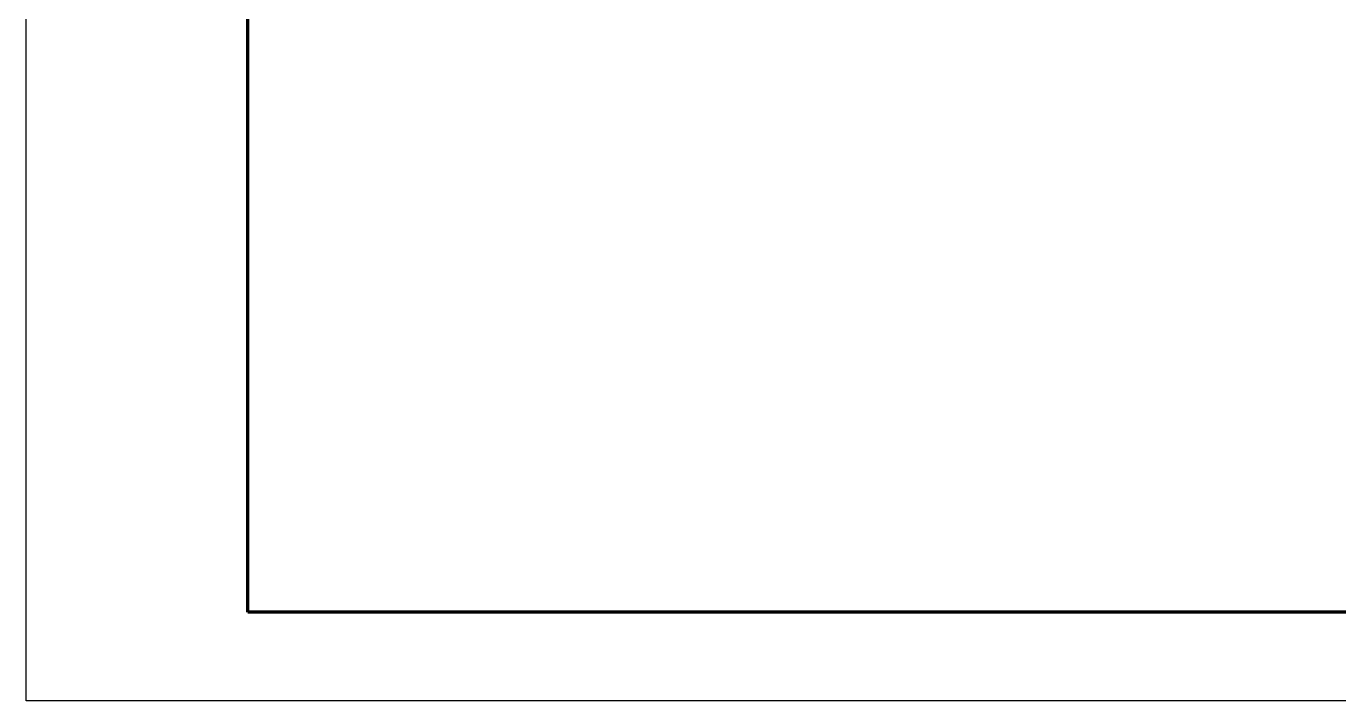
# Model space of a CAD drawing. Header units: millimetres. Extents: x -23892 to 57527, y -540 to 34444.
# Drawn here: x 630 to 6503, y -540 to 2481 of the extents above; entities that cross this region are included whole.
import ezdxf

# ---------------------------------------------------------------- set-up
doc = ezdxf.new("R2010")
doc.units = ezdxf.units.MM
for name, color, linetype, lineweight in [('CAXA0', 7, 'Continuous', 70), ('CAXA3', 7, 'Continuous', 25), ('CAXA4', 3, 'Continuous', 25)]:
    doc.layers.add(name, color=color, linetype=linetype, lineweight=lineweight)

msp = doc.modelspace()

# ---------------------------------------------------------------- hatches: boundary and pattern name
at = {"layer": 'CAXA4', "linetype": 'Continuous', "lineweight": 25}
msp.add_hatch(color=3, dxfattribs=at).paths.add_polyline_path([(821.1094, 260.6864), (821.21, 260.6809)], flags=0)

# ---------------------------------------------------------------- linework, layer by layer
at = {"layer": 'CAXA0', "linetype": 'Continuous', "lineweight": 70}
for p, q in [((1621.9579, -143.159), (1621.9579, 32417.7475)), ((23791.9295, -143.159), (1621.9579, -143.159))]:
    msp.add_line(p, q, dxfattribs=at)
at = {"layer": 'CAXA3', "linetype": 'Continuous', "lineweight": 25}
for p, q in [((630.4565, -539.7596), (630.4565, 32814.3481)), ((24188.5301, -539.7596), (630.4565, -539.7596))]:
    msp.add_line(p, q, dxfattribs=at)

doc.saveas('drawing.dxf')
